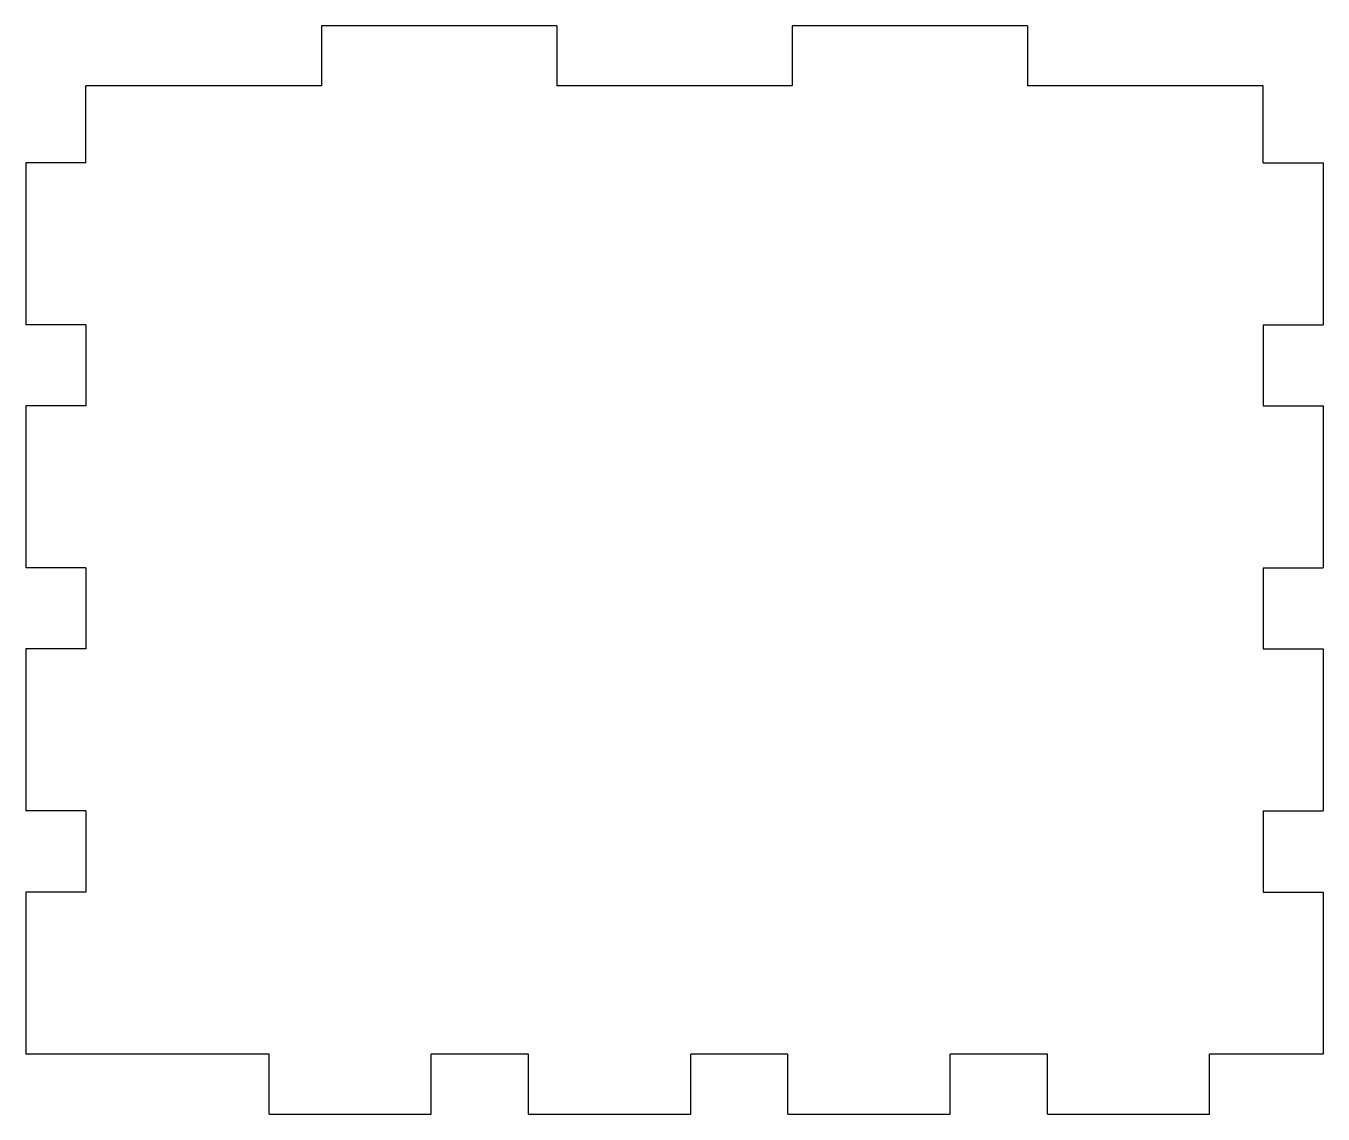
# Model space of a CAD drawing. Extents: x -40 to 40, y 3.7 to 70.8.
import ezdxf

# ---------------------------------------------------------------- set-up
doc = ezdxf.new("R2010")
doc.units = 0
doc.layers.add('VISIBLE', color=7, linetype='CONTINUOUS')

msp = doc.modelspace()

# ---------------------------------------------------------------- linework, layer by layer
at = {"layer": 'VISIBLE'}
for p, q in [((-7.26, 70.839), (-21.78, 70.839)), ((-21.78, 70.839), (-21.78, 67.139)), ((-7.26, 70.839), (-7.26, 67.139)), ((21.78, 70.839), (7.26, 70.839)), ((7.26, 70.839), (7.26, 67.139)), ((21.78, 70.839), (21.78, 67.139)), ((-21.78, 67.139), (-36.3, 67.139)), ((-36.3, 62.4), (-36.3, 67.139)), ((7.26, 67.139), (-7.26, 67.139)), ((36.3, 67.139), (21.78, 67.139)), ((36.3, 62.4), (36.3, 67.139)), ((-36.3, 62.4), (-40, 62.4)), ((-40, 62.4), (-40, 52.4)), ((36.3, 62.4), (40, 62.4)), ((40, 62.4), (40, 52.4)), ((-36.3, 52.4), (-40, 52.4)), ((-36.3, 52.4), (-36.3, 47.4)), ((36.3, 52.4), (36.3, 47.4)), ((36.3, 52.4), (40, 52.4)), ((-36.3, 47.4), (-40, 47.4)), ((-40, 47.4), (-40, 37.4)), ((36.3, 47.4), (40, 47.4)), ((40, 47.4), (40, 37.4)), ((-36.3, 37.4), (-40, 37.4)), ((-36.3, 37.4), (-36.3, 32.4)), ((36.3, 37.4), (36.3, 32.4)), ((36.3, 37.4), (40, 37.4)), ((-36.3, 32.4), (-40, 32.4)), ((-40, 32.4), (-40, 22.4)), ((36.3, 32.4), (40, 32.4)), ((40, 32.4), (40, 22.4)), ((-36.3, 22.4), (-40, 22.4)), ((-36.3, 22.4), (-36.3, 17.4)), ((36.3, 22.4), (40, 22.4)), ((36.3, 22.4), (36.3, 17.4)), ((-36.3, 17.4), (-40, 17.4)), ((-40, 17.4), (-40, 7.4)), ((36.3, 17.4), (40, 17.4)), ((40, 17.4), (40, 7.4)), ((-25, 7.4), (-40, 7.4)), ((-25, 3.7), (-25, 7.4)), ((-15, 3.7), (-15, 7.4)), ((-9, 7.4), (-15, 7.4)), ((-9, 3.7), (-9, 7.4)), ((1, 3.7), (1, 7.4)), ((7, 7.4), (1, 7.4)), ((7, 3.7), (7, 7.4)), ((17, 3.7), (17, 7.4)), ((23, 7.4), (17, 7.4)), ((23, 3.7), (23, 7.4)), ((33, 3.7), (33, 7.4)), ((40, 7.4), (33, 7.4)), ((-25, 3.7), (-15, 3.7)), ((-9, 3.7), (1, 3.7)), ((7, 3.7), (17, 3.7)), ((23, 3.7), (33, 3.7))]:
    msp.add_line(p, q, dxfattribs=at)

doc.saveas('drawing.dxf')
